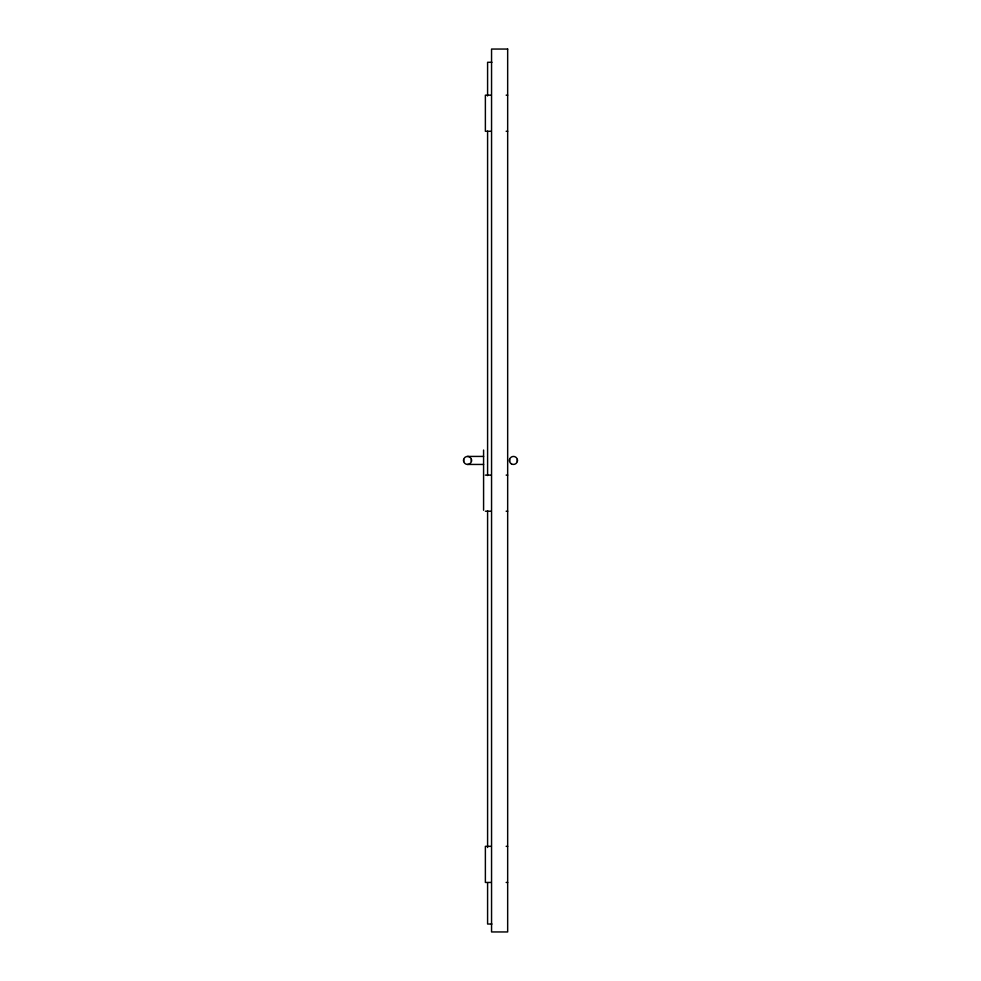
<?xml version="1.0" encoding="UTF-8"?>
<svg xmlns="http://www.w3.org/2000/svg" width="981" height="981" viewBox="0 0 981 981"><rect width="100%" height="100%" fill="white"/><g stroke="black" fill="none" stroke-linecap="round" stroke-linejoin="round"><path stroke-width="1.47" d="M463.645 459.439L463.67 461.511M471.42 461.438A4.01 4.01 0 0 0 466.453 456.57A4.01 4.01 0 0 0 464.724 463.302A4.01 4.01 0 0 0 471.42 461.438L471.395 459.353M509.605 459.353L509.58 461.438M517.33 461.511L517.355 459.439M491.947 62.294L487.594 62.294L487.594 95.966M490.941 95.169L485.374 95.169L485.374 131.282L490.941 131.282M506.171 95.169L507.668 95.169M506.171 131.282L507.668 131.282M467.496 456.423L483.584 456.423M467.569 464.442L483.584 464.442M485.374 475.111L490.941 475.111M506.171 475.111L507.668 475.111M485.374 511.224L490.941 511.224M506.171 511.224L507.668 511.224M490.941 846.333L485.374 846.333L485.374 882.446L490.941 882.446M506.171 846.333L507.668 846.333M506.171 882.446L507.668 882.446M491.947 924.028L487.594 924.028L487.594 882.704M487.594 131.172L487.594 475.564M487.594 510.758L487.594 847.498M483.584 450.058L483.584 510.255M507.668 49.05L491.555 49.05L491.555 931.95L507.668 931.95L507.668 49.05M511.42 463.89A4.01 4.01 0 0 0 517.478 460.481A4.01 4.01 0 0 0 511.493 456.938A4.01 4.01 0 0 0 511.42 463.89"/></g></svg>
